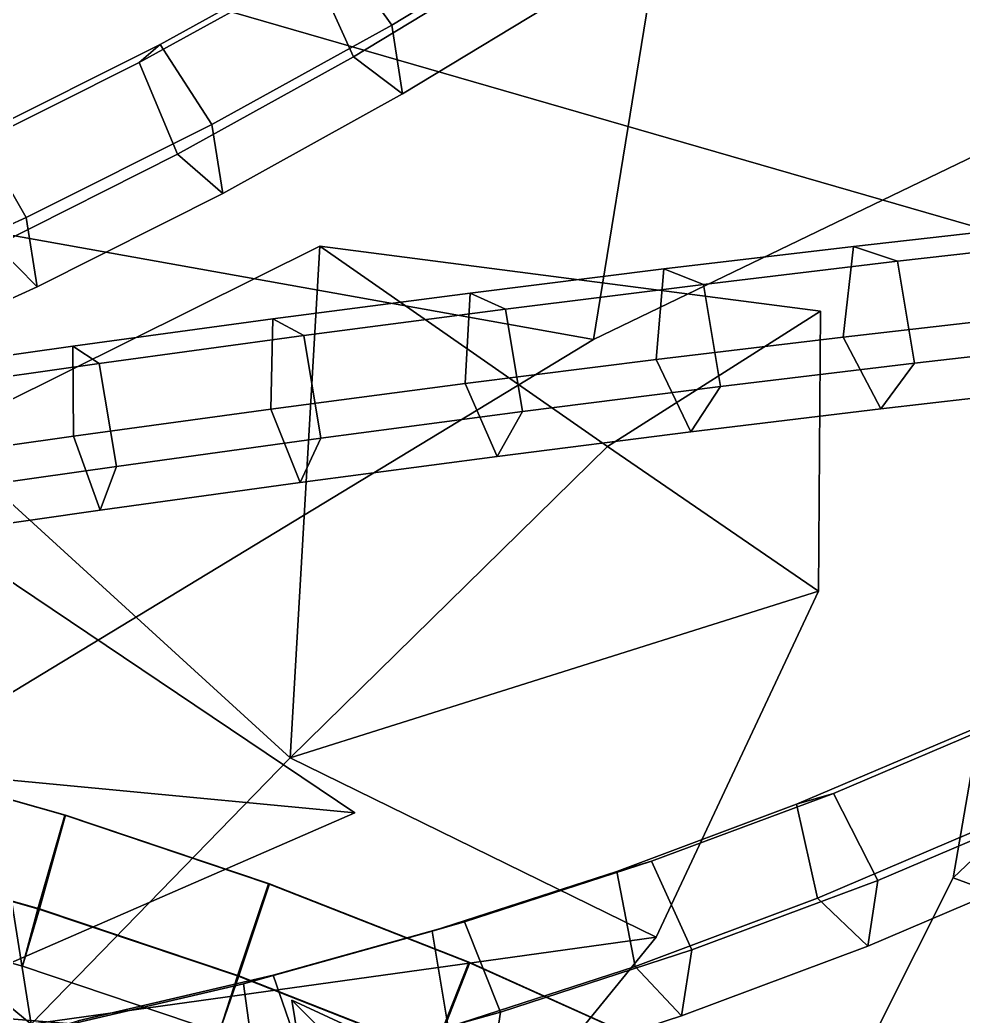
# Model space of a CAD drawing. Header units: metres. Extents: x -219 to 389, y -251 to 301.
# Drawn here: x 146.49 to 162.33, y 33.59 to 50.31 of the extents above; entities that cross this region are included whole.
import ezdxf

# ---------------------------------------------------------------- set-up
doc = ezdxf.new("R2010")
doc.units = ezdxf.units.M

msp = doc.modelspace()

# ---------------------------------------------------------------- linework, layer by layer
at = {"layer": 'Breeder_1Pdcel', "color": 3}
for points in [[(151.805, 51.5307, 408.809), (154.6645, 53.2605, 407.6653), (155.6599, 51.9961, 408.2391), (152.7371, 50.2248, 409.4091)], [(152.0966, 49.6923, 406.7489), (154.9553, 51.4268, 405.6104), (154.2315, 52.9107, 406.05), (151.4115, 51.2034, 407.1743)], [(152.7371, 50.2248, 409.4091), (155.6599, 51.9961, 408.2391), (155.8424, 50.8456, 406.95), (152.92, 49.0715, 408.1167)], [(148.4964, 49.5952, 408.1969), (151.4115, 51.2034, 407.1743), (151.805, 51.5307, 408.809), (148.849, 49.9012, 409.8495)], [(148.849, 49.9012, 409.8495), (151.805, 51.5307, 408.809), (152.7371, 50.2248, 409.4091), (149.7151, 48.556, 410.4736)], [(152.92, 49.0715, 408.1167), (155.8424, 50.8456, 406.95), (154.9553, 51.4268, 405.6104), (152.0966, 49.6923, 406.7489)], [(149.1413, 48.05811, 407.7842), (152.0966, 49.6923, 406.7489), (151.4115, 51.2034, 407.1743), (148.4964, 49.5952, 408.1969)], [(149.7151, 48.556, 410.4736), (152.7371, 50.2248, 409.4091), (152.92, 49.0715, 408.1167), (149.8985, 47.3997, 409.1778)], [(145.4931, 48.08989, 409.1152), (148.4964, 49.5952, 408.1969), (148.849, 49.9012, 409.8495), (145.8034, 48.376, 410.7844)], [(145.8034, 48.376, 410.7844), (148.849, 49.9012, 409.8495), (149.7151, 48.556, 410.4736), (146.6013, 46.9937, 411.43)], [(149.8985, 47.3997, 409.1778), (152.92, 49.0715, 408.1167), (152.0966, 49.6923, 406.7489), (149.1413, 48.05811, 407.7842)], [(146.0965, 46.5281, 408.7137), (149.1413, 48.05811, 407.7842), (148.4964, 49.5952, 408.1969), (145.4931, 48.08989, 409.1152)], [(146.6013, 46.9937, 411.43), (149.7151, 48.556, 410.4736), (149.8985, 47.3997, 409.1778), (146.7852, 45.8345, 410.131)], [(142.6756, 46.9587, 411.6112), (145.8034, 48.376, 410.7844), (146.6013, 46.9937, 411.43), (143.4032, 45.5417, 412.2762)], [(146.7852, 45.8345, 410.131), (149.8985, 47.3997, 409.1778), (149.1413, 48.05811, 407.7842), (146.0965, 46.5281, 408.7137)], [(143.4032, 45.5417, 412.2762), (146.6013, 46.9937, 411.43), (146.7852, 45.8345, 410.131), (143.5875, 44.3795, 410.9738)], [(160.4909, 46.5111, 421.3879), (163.6045, 46.862, 423.0185), (163.3877, 45.3394, 423.7627), (160.3175, 44.9897, 422.1557)], [(161.2281, 46.2619, 419.862), (164.4112, 46.6218, 421.5317), (163.6045, 46.862, 423.0185), (160.4909, 46.5111, 421.3879)], [(143.5875, 44.3795, 410.9738), (146.7852, 45.8345, 410.131), (146.0965, 46.5281, 408.7137), (142.9694, 45.1061, 409.5353)], [(157.3043, 46.1323, 419.912), (160.4909, 46.5111, 421.3879), (160.3175, 44.9897, 422.1557), (157.1754, 44.6126, 420.7013)], [(157.9701, 45.8735, 418.3504), (161.2281, 46.2619, 419.862), (160.4909, 46.5111, 421.3879), (157.3043, 46.1323, 419.912)], [(161.5136, 44.5524, 419.6885), (164.6959, 44.9166, 421.3587), (164.4112, 46.6218, 421.5317), (161.2281, 46.2619, 419.862)], [(158.2563, 44.1596, 418.1765), (161.5136, 44.5524, 419.6885), (161.2281, 46.2619, 419.862), (157.9701, 45.8735, 418.3504)], [(154.0523, 45.7266, 418.5945), (157.3043, 46.1323, 419.912), (157.1754, 44.6126, 420.7013), (153.9691, 44.2089, 419.4031)], [(154.645, 45.4575, 417.0006), (157.9701, 45.8735, 418.3504), (157.3043, 46.1323, 419.912), (154.0523, 45.7266, 418.5945)], [(154.932, 43.7392, 416.8263), (158.2563, 44.1596, 418.1765), (157.9701, 45.8735, 418.3504), (154.645, 45.4575, 417.0006)], [(150.7428, 45.2949, 417.4384), (154.0523, 45.7266, 418.5945), (153.9691, 44.2089, 419.4031), (150.7063, 43.7797, 418.2642)], [(151.2608, 45.01492, 415.8159), (154.645, 45.4575, 417.0006), (154.0523, 45.7266, 418.5945), (150.7428, 45.2949, 417.4384)], [(151.5485, 43.2922, 415.6411), (154.932, 43.7392, 416.8263), (154.645, 45.4575, 417.0006), (151.2608, 45.01492, 415.8159)], [(160.3175, 44.9897, 422.1557), (163.3877, 45.3394, 423.7627), (164.0584, 44.144, 422.7428), (160.9459, 43.7861, 421.1114)], [(147.8257, 44.5467, 414.799), (151.2608, 45.01492, 415.8159), (150.7428, 45.2949, 417.4384), (147.3838, 44.8382, 416.4465)], [(147.3838, 44.8382, 416.4465), (150.7428, 45.2949, 417.4384), (150.7063, 43.7797, 418.2642), (147.3948, 43.3258, 417.2873)], [(148.114, 42.8197, 414.6238), (151.5485, 43.2922, 415.6411), (151.2608, 45.01492, 415.8159), (147.8257, 44.5467, 414.799)], [(157.1754, 44.6126, 420.7013), (160.3175, 44.9897, 422.1557), (160.9459, 43.7861, 421.1114), (157.7605, 43.4004, 419.6349)], [(144.3478, 44.05415, 413.9526), (147.8257, 44.5467, 414.799), (147.3838, 44.8382, 416.4465), (143.9834, 44.3578, 415.6213)], [(143.9834, 44.3578, 415.6213), (147.3838, 44.8382, 416.4465), (147.3948, 43.3258, 417.2873), (144.0426, 42.8485, 416.4747)], [(160.9459, 43.7861, 421.1114), (164.0584, 44.144, 422.7428), (164.6959, 44.9166, 421.3587), (161.5136, 44.5524, 419.6885)], [(144.6369, 42.3227, 413.7769), (148.114, 42.8197, 414.6238), (147.8257, 44.5467, 414.799), (144.3478, 44.05415, 413.9526)], [(153.9691, 44.2089, 419.4031), (157.1754, 44.6126, 420.7013), (157.7605, 43.4004, 419.6349), (154.5096, 42.9877, 418.3166)], [(157.7605, 43.4004, 419.6349), (160.9459, 43.7861, 421.1114), (161.5136, 44.5524, 419.6885), (158.2563, 44.1596, 418.1765)], [(150.7063, 43.7797, 418.2642), (153.9691, 44.2089, 419.4031), (154.5096, 42.9877, 418.3166), (151.2013, 42.549, 417.1598)], [(154.5096, 42.9877, 418.3166), (157.7605, 43.4004, 419.6349), (158.2563, 44.1596, 418.1765), (154.932, 43.7392, 416.8263)], [(147.3948, 43.3258, 417.2873), (150.7063, 43.7797, 418.2642), (151.2013, 42.549, 417.1598), (147.8435, 42.08545, 416.1672)], [(151.2013, 42.549, 417.1598), (154.5096, 42.9877, 418.3166), (154.932, 43.7392, 416.8263), (151.5485, 43.2922, 415.6411)], [(144.0426, 42.8485, 416.4747), (147.3948, 43.3258, 417.2873), (147.8435, 42.08545, 416.1672), (144.4442, 41.598, 415.3413)], [(147.8435, 42.08545, 416.1672), (151.2013, 42.549, 417.1598), (151.5485, 43.2922, 415.6411), (148.114, 42.8197, 414.6238)], [(144.4442, 41.598, 415.3413), (147.8435, 42.08545, 416.1672), (148.114, 42.8197, 414.6238), (144.6369, 42.3227, 413.7769)], [(160.1544, 37.3319, 518.6247), (163.1232, 38.5947, 520.0632), (162.4569, 38.3947, 521.6141), (159.5298, 37.1485, 520.1949)], [(160.8991, 35.8721, 518.1733), (163.9358, 37.162, 519.6432), (163.1232, 38.5947, 520.0632), (160.1544, 37.3319, 518.6247)], [(159.5298, 37.1485, 520.1949), (162.4569, 38.3947, 521.6141), (162.8515, 36.8366, 522.1672), (159.8827, 35.5738, 520.7286)], [(143.3989, 36.356, 411.912), (146.7979, 35.3957, 411.8873), (147.2464, 36.9669, 412.4012), (143.7707, 37.9512, 412.4279)], [(143.7851, 37.9509, 414.1741), (147.2608, 36.9665, 414.143), (146.8208, 35.3951, 414.6637), (143.4218, 36.3554, 414.6955)], [(143.7707, 37.9512, 412.4279), (147.2464, 36.9669, 412.4012), (147.2608, 36.9665, 414.143), (143.7851, 37.9509, 414.1741)], [(157.0966, 36.1919, 517.2726), (160.1544, 37.3319, 518.6247), (159.5298, 37.1485, 520.1949), (156.5134, 36.02312, 518.8649)], [(157.7733, 34.7039, 516.7906), (160.8991, 35.8721, 518.1733), (160.1544, 37.3319, 518.6247), (157.0966, 36.1919, 517.2726)], [(156.5134, 36.02312, 518.8649), (159.5298, 37.1485, 520.1949), (159.8827, 35.5738, 520.7286), (156.8242, 34.4293, 519.3819)], [(160.7287, 34.7692, 519.4932), (163.7653, 36.0591, 520.9632), (163.9358, 37.162, 519.6432), (160.8991, 35.8721, 518.1733)], [(146.7979, 35.3957, 411.8873), (150.1458, 34.2697, 411.863), (150.6695, 35.8133, 412.375), (147.2464, 36.9669, 412.4012)], [(147.2608, 36.9665, 414.143), (150.6838, 35.8129, 414.1123), (150.1686, 34.2691, 414.6323), (146.8208, 35.3951, 414.6637)], [(147.2464, 36.9669, 412.4012), (150.6695, 35.8133, 412.375), (150.6838, 35.8129, 414.1123), (147.2608, 36.9665, 414.143)], [(159.8827, 35.5738, 520.7286), (162.8515, 36.8366, 522.1672), (163.7653, 36.0591, 520.9632), (160.7287, 34.7692, 519.4932)], [(143.1845, 35.3754, 413.3054), (146.5364, 34.4298, 413.2775), (146.7979, 35.3957, 411.8873), (143.3989, 36.356, 411.912)], [(143.4218, 36.3554, 414.6955), (146.8208, 35.3951, 414.6637), (146.5364, 34.4298, 413.2775), (143.1845, 35.3754, 413.3054)], [(153.9575, 35.1744, 516.0124), (157.0966, 36.1919, 517.2726), (156.5134, 36.02312, 518.8649), (153.417, 35.01854, 517.6256)], [(154.5641, 33.661, 515.5018), (157.7733, 34.7039, 516.7906), (157.0966, 36.1919, 517.2726), (153.9575, 35.1744, 516.0124)], [(153.417, 35.01854, 517.6256), (156.5134, 36.02312, 518.8649), (156.8242, 34.4293, 519.3819), (153.6845, 33.4073, 518.1271)], [(150.1458, 34.2697, 411.863), (153.4344, 32.9807, 411.8391), (154.0317, 34.4931, 412.3492), (150.6695, 35.8133, 412.375)], [(150.6838, 35.8129, 414.1123), (154.046, 34.4927, 414.0821), (153.4572, 32.9802, 414.6013), (150.1686, 34.2691, 414.6323)], [(150.6695, 35.8133, 412.375), (154.0317, 34.4931, 412.3492), (154.046, 34.4927, 414.0821), (150.6838, 35.8129, 414.1123)], [(157.6024, 33.5982, 518.1139), (160.7287, 34.7692, 519.4932), (160.8991, 35.8721, 518.1733), (157.7733, 34.7039, 516.7906)], [(156.8242, 34.4293, 519.3819), (159.8827, 35.5738, 520.7286), (160.7287, 34.7692, 519.4932), (157.6024, 33.5982, 518.1139)], [(146.5364, 34.4298, 413.2775), (149.838, 33.3208, 413.2501), (150.1458, 34.2697, 411.863), (146.7979, 35.3957, 411.8873)], [(146.8208, 35.3951, 414.6637), (150.1686, 34.2691, 414.6323), (149.838, 33.3208, 413.2501), (146.5364, 34.4298, 413.2775)], [(150.7447, 34.2819, 514.847), (153.9575, 35.1744, 516.0124), (153.417, 35.01854, 517.6256), (150.2481, 34.1372, 516.48)], [(151.2791, 32.7457, 514.3098), (154.5641, 33.661, 515.5018), (153.9575, 35.1744, 516.0124), (150.7447, 34.2819, 514.847)], [(150.2481, 34.1372, 516.48), (153.417, 35.01854, 517.6256), (153.6845, 33.4073, 518.1271), (150.4709, 32.5102, 516.9672)], [(154.3927, 32.5523, 516.8285), (157.6024, 33.5982, 518.1139), (157.7733, 34.7039, 516.7906), (154.5641, 33.661, 515.5018)], [(153.4344, 32.9807, 411.8391), (156.6559, 31.532, 411.8158), (157.325, 33.00963, 412.324), (154.0317, 34.4931, 412.3492)], [(154.046, 34.4927, 414.0821), (157.3392, 33.00928, 414.0524), (156.6786, 31.5314, 414.5709), (153.4572, 32.9802, 414.6013)], [(154.0317, 34.4931, 412.3492), (157.325, 33.00963, 412.324), (157.3392, 33.00928, 414.0524), (154.046, 34.4927, 414.0821)], [(147.4659, 33.5164, 513.7794), (150.7447, 34.2819, 514.847), (150.2481, 34.1372, 516.48), (147.0143, 33.3812, 515.4307)], [(147.9264, 31.9603, 513.2177), (151.2791, 32.7457, 514.3098), (150.7447, 34.2819, 514.847), (147.4659, 33.5164, 513.7794)], [(149.838, 33.3208, 413.2501), (153.0814, 32.05111, 413.2231), (153.4344, 32.9807, 411.8391), (150.1458, 34.2697, 411.863)], [(150.1686, 34.2691, 414.6323), (153.4572, 32.9802, 414.6013), (153.0814, 32.05111, 413.2231), (149.838, 33.3208, 413.2501)], [(153.6845, 33.4073, 518.1271), (156.8242, 34.4293, 519.3819), (157.6024, 33.5982, 518.1139), (154.3927, 32.5523, 516.8285)], [(147.0143, 33.3812, 515.4307), (150.2481, 34.1372, 516.48), (150.4709, 32.5102, 516.9672), (147.1914, 31.7402, 515.905)], [(151.1074, 31.6342, 515.64), (154.3927, 32.5523, 516.8285), (154.5641, 33.661, 515.5018), (151.2791, 32.7457, 514.3098)]]:
    msp.add_3dface(points, dxfattribs=at)
at = {"layer": 'Breeder_Leaf', "color": 3}
for points in [[(117.512, 59.8459, 134.8215), (181.554, 100.6618, 109.9923), (166.2345, 45.7714, 123.0788)], [(117.512, 59.8459, 134.8215), (166.2345, 45.7714, 123.0788), (181.554, 100.6618, 109.9923)], [(188.6819, 60.6459, 309.356), (156.1259, 44.9504, 340.2223), (158.4239, 59.08526, 323.6628)], [(188.6819, 60.6459, 309.356), (158.4239, 59.08526, 323.6628), (156.1259, 44.9504, 340.2223)], [(117.512, 59.8459, 134.8215), (162.5012, 0.5218, 153.1361), (110.5234, 10.5476, 159.4825)], [(117.512, 59.8459, 134.8215), (110.5234, 10.5476, 159.4825), (162.5012, 0.5218, 153.1361)], [(162.5012, 0.5218, 153.1361), (117.512, 59.8459, 134.8215), (166.2345, 45.7714, 123.0788)], [(162.5012, 0.5218, 153.1361), (166.2345, 45.7714, 123.0788), (117.512, 59.8459, 134.8215)], [(158.4239, 59.08526, 323.6628), (156.1259, 44.9504, 340.2223), (125.6851, 50.3975, 322.9221)], [(158.4239, 59.08526, 323.6628), (125.6851, 50.3975, 322.9221), (156.1259, 44.9504, 340.2223)], [(128.8282, 52.6729, 379.0067), (152.1158, 37.00588, 365.9248), (134.6756, 38.6596, 380.3806)], [(128.8282, 52.6729, 379.0067), (134.6756, 38.6596, 380.3806), (152.1158, 37.00588, 365.9248)], [(125.6851, 50.3975, 322.9221), (156.1259, 44.9504, 340.2223), (131.3316, 29.9135, 341.9463)], [(125.6851, 50.3975, 322.9221), (131.3316, 29.9135, 341.9463), (156.1259, 44.9504, 340.2223)], [(162.1602, 35.9151, 705.7343), (164.1603, 47.4716, 708.1801), (166.3271, 39.8587, 704.3635)], [(162.1602, 35.9151, 705.7343), (166.3271, 39.8587, 704.3635), (164.1603, 47.4716, 708.1801)], [(145.1114, 43.3261, 632.4597), (151.5281, 46.5173, 629.4617), (151.031, 37.9283, 633.5864)], [(145.1114, 43.3261, 632.4597), (151.031, 37.9283, 633.5864), (151.5281, 46.5173, 629.4617)], [(151.031, 37.9283, 633.5864), (151.5281, 46.5173, 629.4617), (156.3573, 43.154, 628.645)], [(151.031, 37.9283, 633.5864), (156.3573, 43.154, 628.645), (151.5281, 46.5173, 629.4617)], [(151.5281, 46.5173, 629.4617), (159.9367, 45.426, 620.8757), (156.3573, 43.154, 628.645)], [(151.5281, 46.5173, 629.4617), (156.3573, 43.154, 628.645), (159.9367, 45.426, 620.8757)], [(117.9598, 46.3033, 232.3393), (147.309, 22.6553, 229.5163), (91.9022, 9.04292, 234.9747)], [(117.9598, 46.3033, 232.3393), (91.9022, 9.04292, 234.9747), (147.309, 22.6553, 229.5163)], [(159.9367, 45.426, 620.8757), (159.8997, 40.7241, 632.5168), (156.3573, 43.154, 628.645)], [(159.9367, 45.426, 620.8757), (156.3573, 43.154, 628.645), (159.8997, 40.7241, 632.5168)], [(140.0603, 38.925, 635.3339), (145.1114, 43.3261, 632.4597), (146.6813, 33.4577, 637.1877)], [(140.0603, 38.925, 635.3339), (146.6813, 33.4577, 637.1877), (145.1114, 43.3261, 632.4597)], [(146.6813, 33.4577, 637.1877), (145.1114, 43.3261, 632.4597), (151.031, 37.9283, 633.5864)], [(146.6813, 33.4577, 637.1877), (151.031, 37.9283, 633.5864), (145.1114, 43.3261, 632.4597)], [(156.3573, 43.154, 628.645), (159.8997, 40.7241, 632.5168), (151.031, 37.9283, 633.5864)], [(156.3573, 43.154, 628.645), (151.031, 37.9283, 633.5864), (159.8997, 40.7241, 632.5168)], [(151.031, 37.9283, 633.5864), (159.8997, 40.7241, 632.5168), (157.1786, 34.9214, 636.7365)], [(151.031, 37.9283, 633.5864), (157.1786, 34.9214, 636.7365), (159.8997, 40.7241, 632.5168)], [(166.317, 34.3902, 697.3603), (162.1602, 35.9151, 705.7343), (166.3271, 39.8587, 704.3635)], [(166.317, 34.3902, 697.3603), (166.3271, 39.8587, 704.3635), (162.1602, 35.9151, 705.7343)], [(142.8147, 29.4908, 640.4047), (140.0603, 38.925, 635.3339), (146.6813, 33.4577, 637.1877)], [(142.8147, 29.4908, 640.4047), (146.6813, 33.4577, 637.1877), (140.0603, 38.925, 635.3339)], [(152.1158, 37.00588, 365.9248), (134.7992, 29.4594, 392.0242), (134.6756, 38.6596, 380.3806)], [(152.1158, 37.00588, 365.9248), (134.6756, 38.6596, 380.3806), (134.7992, 29.4594, 392.0242)], [(157.1786, 34.9214, 636.7365), (146.6813, 33.4577, 637.1877), (151.031, 37.9283, 633.5864)], [(157.1786, 34.9214, 636.7365), (151.031, 37.9283, 633.5864), (146.6813, 33.4577, 637.1877)], [(159.6846, 30.9834, 700.3462), (162.1602, 35.9151, 705.7343), (166.317, 34.3902, 697.3603)], [(159.6846, 30.9834, 700.3462), (166.317, 34.3902, 697.3603), (162.1602, 35.9151, 705.7343)], [(146.6813, 33.4577, 637.1877), (157.1786, 34.9214, 636.7365), (152.8991, 29.6713, 639.6583)], [(146.6813, 33.4577, 637.1877), (152.8991, 29.6713, 639.6583), (157.1786, 34.9214, 636.7365)], [(166.118, 30.3287, 691.4783), (159.6846, 30.9834, 700.3462), (166.317, 34.3902, 697.3603)], [(166.118, 30.3287, 691.4783), (166.317, 34.3902, 697.3603), (159.6846, 30.9834, 700.3462)], [(142.9583, 27.3467, 640.6253), (143.248, 33.7978, 636.16), (148.5208, 33.3675, 633.2016)], [(142.9583, 27.3467, 640.6253), (148.5208, 33.3675, 633.2016), (143.248, 33.7978, 636.16)], [(152.559, 24.7022, 704.5518), (151.0573, 33.86, 712.1291), (156.0053, 28.9304, 706.7968)], [(152.559, 24.7022, 704.5518), (156.0053, 28.9304, 706.7968), (151.0573, 33.86, 712.1291)], [(151.0573, 33.86, 712.1291), (161.6605, 28.9503, 707.7888), (156.0053, 28.9304, 706.7968)], [(151.0573, 33.86, 712.1291), (156.0053, 28.9304, 706.7968), (161.6605, 28.9503, 707.7888)]]:
    msp.add_3dface(points, dxfattribs=at)

doc.saveas('drawing.dxf')
